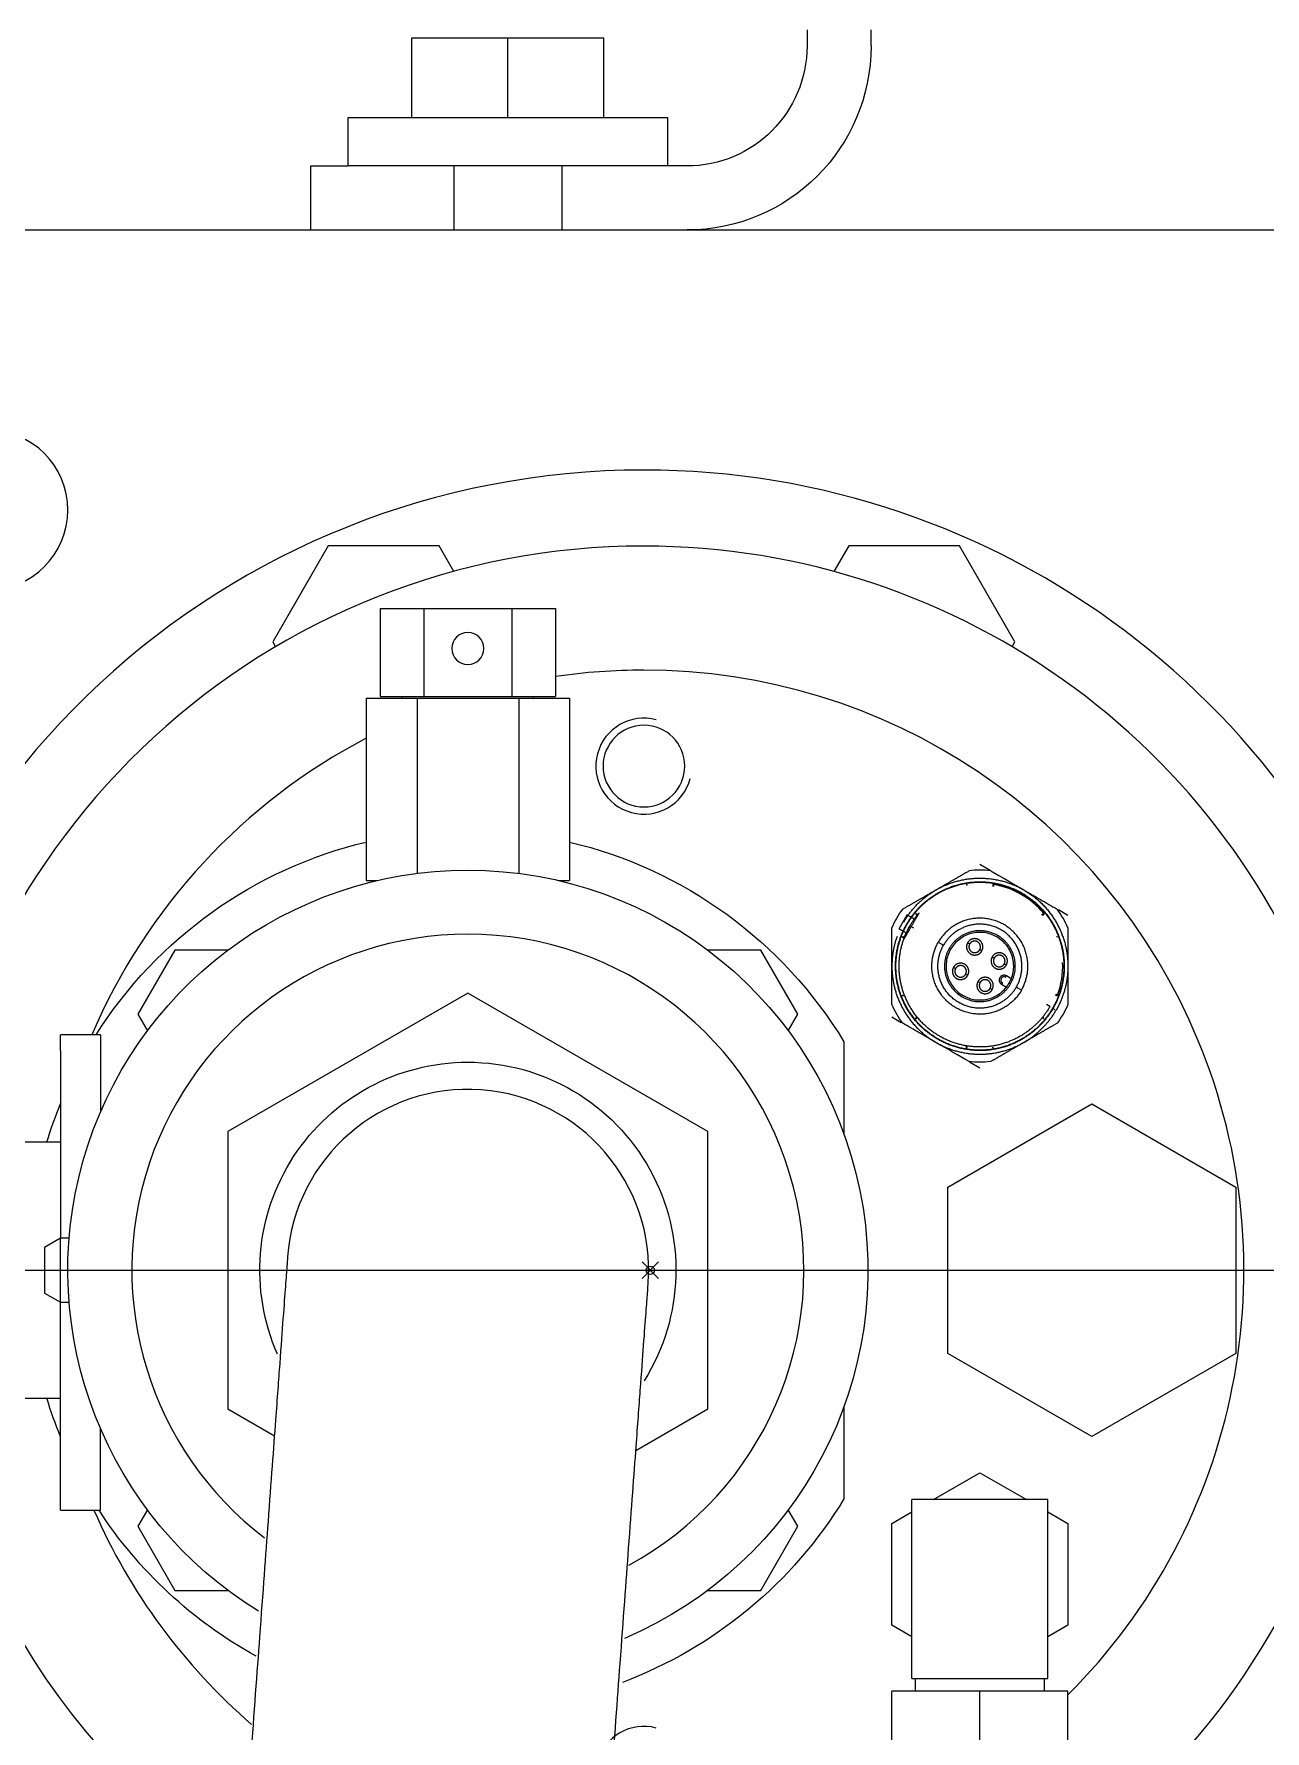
# Model space of a CAD drawing. Header units: millimetres. Extents: x 10462777 to 22643323, y 453826 to 1389191.
# Drawn here: x 11271725 to 11271874, y 584511.2 to 584716.6 of the extents above; entities that cross this region are included whole.
import ezdxf

# ---------------------------------------------------------------- set-up
doc = ezdxf.new("R2010")
doc.units = ezdxf.units.MM
doc.header["$LTSCALE"] = 200
doc.header["$MEASUREMENT"] = 0
doc.header["$PDMODE"] = 35
doc.header["$PDSIZE"] = -5
doc.linetypes.add('CENTER', pattern=[2, 1.25, -0.25, 0.25, -0.25])
doc.linetypes.add('PHANTOM', pattern=[2.5, 1.25, -0.25, 0.25, -0.25, 0.25, -0.25])
doc.layers.add('1', color=1, linetype='CENTER')
doc.layers.add('11', color=6, linetype='PHANTOM')

msp = doc.modelspace()

# ---------------------------------------------------------------- linework, layer by layer
at = {"layer": '1', "color": 60, "linetype": 'Continuous'}
for p, q in [((11271818.58232, 584717.05793), (11271818.58232, 584715.12113)), ((11271826.32952, 584715.12113), (11271826.32952, 584717.05793)), ((11271758.54147, 584692.84791), (11271758.54147, 584700.59512)), ((11271758.54147, 584700.59512), (11271763.00466, 584700.59512)), ((11271804.05631, 584700.59512), (11271801.74074, 584700.59512))]:
    msp.add_line(p, q, dxfattribs=at)
at = {"layer": '1', "color": 252, "linetype": 'Continuous'}
for p, q in [((11271634.20753, 584692.84791), (11271900.51774, 584692.84791)), ((11271763.00483, 584613.18045), (11271763.00483, 584613.14558)), ((11271792.05685, 584613.14559), (11271792.05685, 584613.19693)), ((11271823.04568, 584594.61887), (11271823.04568, 584583.47498)), ((11271823.04568, 584550.43665), (11271823.04568, 584539.29276))]:
    msp.add_line(p, q, dxfattribs=at)
at = {"layer": '1', "color": 152, "linetype": 'Continuous'}
for p in [(11270866.96783, 584566.95582), (11271027.29965, 584566.95582)]:
    msp.add_line(p, (11272280.64689, 584566.95582), dxfattribs=at)
at = {"layer": '1', "color": 60, "linetype": 'Continuous', "extrusion": (0, 0, -1)}
for radius in [22.27322, 14.52601]:
    msp.add_arc((-11271804.05631, 584715.12113), radius, 180, 270, dxfattribs=at)
at = {"layer": '1', "color": 252, "linetype": 'Continuous', "extrusion": (0, 0, -1)}
for radius, start, end in [(53.26204, 32.3303883, 76.6458402), (53.26204, 103.3484966, 148.7095548), (48.42004, 301.5449966, 90), (48.42004, 90, 246.9712532), (53.26204, 16.9110627, 22.2599571), (53.26204, 337.7400426, 343.0889369), (53.26204, 211.2904452, 249.4437361), (53.26204, 298.745608, 326.944653)]:
    msp.add_arc((-11271777.53084, 584566.95582), radius, start, end, dxfattribs=at)
at = {"layer": '1', "color": 252, "linetype": 'Continuous'}
for start, end in [(90, 232.7737432), (298.6031192, 90)]:
    msp.add_arc((11271777.53084, 584566.95582), 40.67283, start, end, dxfattribs=at)
at = {"layer": '1', "color": 27, "linetype": 'Continuous'}
msp.add_arc((11271777.53084, 584566.95582), 21.88586, 355.7981176, 175.7925047, dxfattribs=at)
for points, knots in [([(11271755.70434, 584568.56651), (11271755.71187, 584568.66864), (11271755.70066, 584568.51673), (11271755.63818, 584567.66997), (11271755.46973, 584565.38743), (11271755.18787, 584561.56786), (11271754.79233, 584556.20797), (11271754.22744, 584548.55321), (11271753.45721, 584538.11581), (11271752.4341, 584524.25162), (11271751.35145, 584509.58073), (11271750.27145, 584494.94567), (11271749.24665, 584481.05863), (11271748.27408, 584467.87945), (11271747.27614, 584454.3563), (11271746.13543, 584438.89869), (11271744.78008, 584420.53238), (11271743.22354, 584399.43971), (11271741.55599, 584376.8428), (11271739.97631, 584355.43665), (11271738.61178, 584336.94589), (11271737.44984, 584321.20059), (11271736.46877, 584307.90607), (11271735.53895, 584295.30617), (11271734.59875, 584282.56552), (11271733.59594, 584268.97651), (11271732.60166, 584255.50302), (11271731.65402, 584242.66164), (11271730.79491, 584231.01987), (11271730.05746, 584221.02664), (11271729.59355, 584214.74019), (11271729.30743, 584210.86302), (11271729.13702, 584208.55382), (11271729.02184, 584206.99305), (11271728.95648, 584206.10737), (11271728.93349, 584205.79581), (11271728.92944, 584205.74094), (11271728.93217, 584205.77794)], [0, 0, 0, 0, 0.047572159, 0.092341073, 0.133850925, 0.171845115, 0.206226867, 0.237023186, 0.276769652, 0.309394159, 0.335741168, 0.356718919, 0.373211266, 0.386011976, 0.397673235, 0.410103357, 0.423157007, 0.436788902, 0.451576927, 0.467982736, 0.484111557, 0.499270136, 0.515092343, 0.529890812, 0.548697261, 0.572390686, 0.601837214, 0.635320785, 0.675354218, 0.722603687, 0.777569887, 0.809530702, 0.843661707, 0.879908622, 0.918167537, 0.958275482, 1, 1, 1, 1]), ([(11271772.58518, 584202.55654), (11271772.57977, 584202.48316), (11271772.58782, 584202.5922), (11271772.63301, 584203.2046), (11271772.75715, 584204.88683), (11271772.96876, 584207.75436), (11271773.27138, 584211.85519), (11271773.72162, 584217.95632), (11271774.36338, 584226.65281), (11271775.25518, 584238.73748), (11271776.26109, 584252.36865), (11271777.33759, 584266.95619), (11271778.44388, 584281.94746), (11271779.41276, 584295.07672), (11271780.285, 584306.89651), (11271781.16212, 584318.78225), (11271782.2648, 584333.72467), (11271783.62932, 584352.2152), (11271785.209, 584373.62141), (11271786.87655, 584396.21831), (11271788.4331, 584417.31098), (11271789.78845, 584435.6773), (11271790.92915, 584451.1349), (11271791.9271, 584464.65806), (11271792.89966, 584477.83723), (11271793.92446, 584491.72427), (11271795.00446, 584506.35934), (11271796.08711, 584521.03022), (11271797.11022, 584534.89441), (11271797.88046, 584545.33181), (11271798.44534, 584552.98658), (11271798.84088, 584558.34646), (11271799.12275, 584562.16603), (11271799.29119, 584564.44858), (11271799.35367, 584565.29534), (11271799.36489, 584565.44725), (11271799.35735, 584565.34512)], [0, 0, 0, 0, 0.052834603, 0.102942127, 0.149902911, 0.193464602, 0.233509732, 0.270026728, 0.320467228, 0.362927677, 0.398162989, 0.430508288, 0.455873052, 0.47542495, 0.487311249, 0.500729001, 0.515887607, 0.532016455, 0.548422293, 0.563210343, 0.576842262, 0.589895935, 0.602326078, 0.613987357, 0.62678809, 0.643280465, 0.664258253, 0.690605307, 0.72322987, 0.762976405, 0.793772777, 0.828154588, 0.866148844, 0.907658768, 0.952427759, 1, 1, 1, 1])]:
    msp.add_open_spline(points, degree=3, knots=knots, dxfattribs=at)
at = {"layer": '11', "color": 60, "linetype": 'Continuous'}
for p, q in [((11271770.75204, 584706.40552), (11271770.75204, 584716.08953)), ((11271770.75204, 584716.08953), (11271782.37285, 584716.08953)), ((11271782.37285, 584716.08953), (11271793.99365, 584716.08953)), ((11271782.37285, 584706.40552), (11271782.37285, 584716.08953)), ((11271793.99365, 584706.40552), (11271793.99365, 584716.08953)), ((11271763.00483, 584706.40552), (11271763.00483, 584700.59512)), ((11271771.77962, 584706.40552), (11271763.00483, 584706.40552)), ((11271801.74086, 584706.40552), (11271771.77962, 584706.40552)), ((11271801.74086, 584700.59512), (11271801.74086, 584706.40552)), ((11271771.77962, 584700.59512), (11271763.00483, 584700.59512)), ((11271801.74086, 584700.59512), (11271771.77962, 584700.59512)), ((11271775.81374, 584700.59467), (11271775.81374, 584692.84776)), ((11271788.93195, 584692.84776), (11271788.93195, 584700.59467)), ((11271760.62615, 584654.6249), (11271753.91688, 584643.00409)), ((11271774.04471, 584654.6249), (11271760.62615, 584654.6249)), ((11271775.83504, 584651.52396), (11271774.04471, 584654.6249)), ((11271823.62661, 584654.6249), (11271821.83628, 584651.52396)), ((11271837.04516, 584654.6249), (11271823.62661, 584654.6249)), ((11271843.75444, 584643.00409), (11271837.04516, 584654.6249)), ((11271766.90782, 584647.04256), (11271766.90782, 584636.39015)), ((11271766.90782, 584647.04256), (11271772.21933, 584647.04256)), ((11271772.21933, 584647.04256), (11271772.21933, 584636.39015)), ((11271772.21933, 584647.04256), (11271782.84235, 584647.04256)), ((11271782.84235, 584647.04256), (11271782.84235, 584636.39015)), ((11271782.84235, 584647.04256), (11271788.15386, 584647.04256)), ((11271788.15386, 584647.04256), (11271788.15386, 584636.39015)), ((11271753.91688, 584643.00409), (11271754.25852, 584642.41234)), ((11271843.41279, 584642.41234), (11271843.75444, 584643.00409)), ((11271765.2305, 584636.19647), (11271765.2305, 584614.11693)), ((11271765.2305, 584636.19647), (11271771.38067, 584636.19647)), ((11271766.90782, 584636.39015), (11271772.21933, 584636.39015)), ((11271769.56828, 584636.39016), (11271769.56828, 584636.19647)), ((11271771.38067, 584636.19647), (11271783.68101, 584636.19647)), ((11271771.38067, 584636.19647), (11271771.38067, 584614.9839)), ((11271772.21933, 584636.39015), (11271782.84235, 584636.39015)), ((11271782.84235, 584636.39015), (11271788.15386, 584636.39015)), ((11271783.68101, 584636.19647), (11271789.83118, 584636.19647)), ((11271783.68101, 584636.19647), (11271783.68101, 584614.9839)), ((11271785.4934, 584636.19647), (11271785.4934, 584636.39016)), ((11271789.83118, 584636.19647), (11271789.83118, 584614.11693)), ((11271840.7475, 584615.34004), (11271839.50849, 584616.05539)), ((11271765.2305, 584614.11693), (11271766.56139, 584614.11693)), ((11271788.5003, 584614.11693), (11271789.83118, 584614.11693)), ((11271850.1609, 584609.90522), (11271849.02359, 584610.56184)), ((11271831.03803, 584608.64547), (11271831.45736, 584608.40337)), ((11271834.47653, 584606.66025), (11271835.10553, 584606.2971)), ((11271838.02226, 584606.58986), (11271838.27386, 584606.4446)), ((11271742.06917, 584605.69185), (11271737.59632, 584597.94464)), ((11271748.47876, 584605.69185), (11271742.06917, 584605.69185)), ((11271812.99252, 584605.69185), (11271806.58292, 584605.69185)), ((11271817.46537, 584597.94464), (11271812.99252, 584605.69185)), ((11271835.96515, 584605.80079), (11271835.79742, 584605.89763)), ((11271839.74151, 584605.59725), (11271839.48992, 584605.74251)), ((11271840.98737, 584604.87795), (11271841.23897, 584604.73269)), ((11271836.31036, 584603.62475), (11271836.56195, 584603.47949)), ((11271838.02961, 584602.63214), (11271837.77801, 584602.7774)), ((11271842.70662, 584603.88534), (11271842.45503, 584604.0306)), ((11271843.30644, 584602.23323), (11271842.71335, 584602.57564)), ((11271777.53084, 584600.5022), (11271748.47882, 584583.72901)), ((11271806.58286, 584583.72901), (11271777.53084, 584600.5022)), ((11271839.27546, 584601.91284), (11271839.52706, 584601.76758)), ((11271840.99472, 584600.92023), (11271840.74312, 584601.06549)), ((11271842.13231, 584601.56925), (11271842.7254, 584601.22683)), ((11271843.05183, 584601.7093), (11271843.21956, 584601.61246)), ((11271844.54045, 584600.84984), (11271843.91145, 584601.21299)), ((11271847.97895, 584598.86462), (11271847.55962, 584599.10672)), ((11271848.35366, 584598.64828), (11271848.58563, 584598.51435)), ((11271737.59632, 584597.94464), (11271738.74954, 584595.94719)), ((11271816.31214, 584595.94719), (11271817.46537, 584597.94464)), ((11271828.85608, 584597.60487), (11271829.99339, 584596.94825)), ((11271838.26948, 584592.17005), (11271839.50849, 584591.4547)), ((11271835.63489, 584577.01973), (11271853.0661, 584587.08365)), ((11271853.0661, 584587.08365), (11271870.49731, 584577.01973)), ((11271728.23924, 584582.45023), (11271716.61844, 584582.45023)), ((11271748.47882, 584583.72901), (11271748.47882, 584550.18262)), ((11271806.58286, 584550.18262), (11271806.58286, 584583.72901)), ((11271835.63489, 584556.8919), (11271835.63489, 584577.01973)), ((11271870.49731, 584577.01973), (11271870.49731, 584556.8919)), ((11271728.23924, 584570.82942), (11271726.30244, 584569.71121)), ((11271726.30244, 584569.71121), (11271726.30244, 584566.95582)), ((11271729.26604, 584570.82942), (11271728.23924, 584570.82942)), ((11271728.23924, 584566.95582), (11271728.23924, 584570.82942)), ((11271726.30244, 584566.95582), (11271726.30244, 584564.20043)), ((11271728.23924, 584563.08221), (11271728.23924, 584566.95582)), ((11271726.30244, 584564.20043), (11271728.23924, 584563.08221)), ((11271853.0661, 584546.82799), (11271835.63489, 584556.8919)), ((11271870.49731, 584556.8919), (11271853.0661, 584546.82799)), ((11271716.61844, 584551.4614), (11271728.23924, 584551.4614)), ((11271748.47882, 584550.18262), (11271754.1081, 584546.93256)), ((11271797.8668, 584545.1504), (11271806.58286, 584550.18262)), ((11271833.88668, 584539.21118), (11271839.50849, 584542.45693)), ((11271839.50849, 584542.45693), (11271845.1303, 584539.21118)), ((11271847.7399, 584539.21114), (11271831.27708, 584539.21114)), ((11271831.27708, 584530.15659), (11271831.27708, 584539.21114)), ((11271847.7399, 584530.15659), (11271847.7399, 584539.21114)), ((11271738.74954, 584537.96444), (11271737.59632, 584535.96699)), ((11271817.46537, 584535.96699), (11271816.31214, 584537.96444)), ((11271828.85608, 584536.30676), (11271831.27717, 584537.70458)), ((11271847.73981, 584537.70458), (11271850.1609, 584536.30676)), ((11271737.59632, 584535.96699), (11271742.06917, 584528.21979)), ((11271812.99252, 584528.21979), (11271817.46537, 584535.96699)), ((11271828.85608, 584524.00642), (11271828.85608, 584536.30676)), ((11271850.1609, 584536.30676), (11271850.1609, 584524.00642)), ((11271831.27708, 584517.56738), (11271831.27708, 584530.15659)), ((11271847.7399, 584517.56738), (11271847.7399, 584530.15659)), ((11271742.06917, 584528.21979), (11271748.47876, 584528.21979)), ((11271806.58292, 584528.21979), (11271812.99252, 584528.21979)), ((11271831.27717, 584522.6086), (11271828.85608, 584524.00642)), ((11271850.1609, 584524.00642), (11271847.73981, 584522.6086)), ((11271831.27708, 584517.56738), (11271847.7399, 584517.56738)), ((11271831.68396, 584517.56738), (11271831.68396, 584516.01782)), ((11271847.33302, 584516.01782), (11271847.33302, 584517.56738)), ((11271828.85608, 584498.58672), (11271828.85608, 584516.01794)), ((11271839.50849, 584516.01794), (11271828.85608, 584516.01794)), ((11271850.1609, 584516.01794), (11271839.50849, 584516.01794)), ((11271839.50849, 584498.58672), (11271839.50849, 584516.01794)), ((11271850.1609, 584498.58672), (11271850.1609, 584516.01794))]:
    msp.add_line(p, q, dxfattribs=at)
at = {"layer": '11', "color": 40, "linetype": 'Continuous'}
for p, q in [((11271733.08125, 584595.44197), (11271728.23924, 584595.44197)), ((11271728.23924, 584593.50517), (11271728.23924, 584595.44197)), ((11271733.08125, 584595.44197), (11271733.08125, 584593.50517)), ((11271728.23924, 584593.50517), (11271728.23924, 584587.96088)), ((11271733.08125, 584593.50517), (11271733.08125, 584587.96088)), ((11271728.23924, 584587.96088), (11271728.23924, 584584.13339)), ((11271733.08125, 584587.96088), (11271733.08125, 584586.15821)), ((11271728.23924, 584584.13339), (11271728.23924, 584570.8295)), ((11271728.23924, 584563.08221), (11271729.26605, 584563.08221)), ((11271728.23924, 584560.73038), (11271728.23924, 584563.08221)), ((11271728.23924, 584537.90379), (11271728.23924, 584560.73038)), ((11271733.08125, 584537.90379), (11271733.08125, 584547.75307)), ((11271728.23924, 584537.90379), (11271733.08125, 584537.90379))]:
    msp.add_line(p, q, dxfattribs=at)
at = {"layer": '11', "color": 60, "linetype": 'Continuous', "extrusion": (0, 0, -1)}
for centre, radius in [((-11271777.53084, 584642.20055), 1.9368), ((-11271798.83566, 584627.96506), 4.93884)]:
    msp.add_circle(centre, radius, dxfattribs=at)
at = {"layer": '11', "color": 60, "linetype": 'Continuous'}
for centre, radius, start, end in [((11271719.4268, 584658.95389), 9.68401, 270, 90), ((11271798.83566, 584566.95582), 96.84007, 90, 175.7024999), ((11271798.83566, 584566.95582), 96.84007, 302.3437513, 90), ((11271798.83566, 584566.95582), 87.64027, 90, 175.2468766), ((11271798.83566, 584566.95582), 87.64027, 304.1999997, 90), ((11271798.83566, 584566.95582), 72.63006, 90, 98.4599968), ((11271798.83566, 584566.95582), 72.63006, 314.9606238, 90), ((11271798.83566, 584627.96506), 5.8104, 75, 345), ((11271798.83566, 584566.95582), 72.63006, 117.5625, 156.9093757), ((11271839.50849, 584603.75504), 10.02295, 39.5468288, 80.4531709), ((11271842.42283, 584602.07245), 0.38736, 60, 240), ((11271839.50849, 584603.75504), 10.02295, 339.5468288, 2.6429513), ((11271798.83566, 584566.95582), 96.84007, 184.2974975, 239.5518742), ((11271798.83566, 584566.95582), 87.64027, 184.7531266, 240.4631236), ((11271798.83566, 584566.95582), 72.63006, 203.5743741, 229.1793766), ((11271798.83566, 584505.94657), 5.8104, 75, 345)]:
    msp.add_arc(centre, radius, start, end, dxfattribs=at)
at = {"layer": '11', "color": 60, "linetype": 'Continuous', "extrusion": (0, 0, -1)}
for start, end in [(336.2062406, 90), (90, 212.0737488)]:
    msp.add_arc((-11271777.53084, 584566.95582), 25.17842, start, end, dxfattribs=at)
at = {"layer": '11', "color": 60, "linetype": 'Continuous'}
for points, degree, knots in [([(11271834.18229, 584612.9803), (11271835.17859, 584613.55552), (11271836.19791, 584614.14402), (11271837.1685, 584614.70439), (11271838.20435, 584615.30244)], 2, [0, 0, 0, 0.5, 0.5, 1, 1, 1]), ([(11271830.16023, 584610.65817), (11271831.19889, 584611.25784), (11271832.17294, 584611.82021), (11271833.18859, 584612.40659), (11271834.18229, 584612.9803)], 2, [0, 0, 0, 0.5, 0.5, 1, 1, 1]), ([(11271841.17083, 584613.63918), (11271841.16212, 584613.63994), (11271841.14427, 584613.64151), (11271841.11676, 584613.63415), (11271841.08795, 584613.61689), (11271841.06856, 584613.59131), (11271841.05927, 584613.56471), (11271841.05838, 584613.55069), (11271841.05793, 584613.54368)], 3, [0, 0, 0, 0, 0.155663508, 0.318944747, 0.500308069, 0.74936307, 0.87472584, 1, 1, 1, 1]), ([(11271844.83469, 584612.9803), (11271845.50815, 584612.59148), (11271846.18006, 584612.20355), (11271847.52107, 584611.42932), (11271848.19045, 584611.04286), (11271848.85677, 584610.65816)], 3, [0, 0, 0, 0, 0.5, 0.5, 1, 1, 1, 1]), ([(11271831.038, 584608.64548), (11271830.90975, 584608.42336), (11271830.7916, 584608.19758), (11271830.63999, 584607.88171), (11271830.59287, 584607.77859), (11271830.50775, 584607.58442), (11271830.47, 584607.49402), (11271830.40269, 584607.32699), (11271830.37302, 584607.24999), (11271830.32326, 584607.11704), (11271830.30279, 584607.0602), (11271830.28569, 584607.01179), (11271830.28508, 584607.01008), (11271830.28448, 584607.00838)], 3, [0, 0, 0, 0, 0.331289314, 0.331289314, 0.496933971, 0.496933971, 0.662578627, 0.662578627, 0.828223284, 0.828223284, 0.993867941, 0.993867941, 1, 1, 1, 1]), ([(11271832.07862, 584610.11608), (11271832.07739, 584610.11464), (11271832.07614, 584610.11318), (11271832.04286, 584610.07426), (11271832.00321, 584610.02733), (11271831.91217, 584609.91675), (11271831.8613, 584609.85374), (11271831.75019, 584609.71175), (11271831.68941, 584609.63199), (11271831.56441, 584609.46187), (11271831.49971, 584609.37096), (11271831.36681, 584609.17648), (11271831.29928, 584609.07382), (11271831.16729, 584608.86433), (11271831.10215, 584608.75654), (11271831.03803, 584608.64547)], 3, [0, 0, 0, 0, 0.006501275, 0.006501275, 0.172084396, 0.172084396, 0.337667516, 0.337667516, 0.503250637, 0.503250637, 0.668833758, 0.668833758, 0.834416879, 0.834416879, 1, 1, 1, 1]), ([(11271831.77975, 584610.13674), (11271831.77473, 584610.12958), (11271831.76445, 584610.11491), (11271831.75707, 584610.0874), (11271831.75761, 584610.05382), (11271831.77007, 584610.02424), (11271831.78846, 584610.00289), (11271831.80016, 584609.99511), (11271831.806, 584609.99122)], 3, [0, 0, 0, 0, 0.155663508, 0.318944747, 0.500308069, 0.74936307, 0.87472584, 1, 1, 1, 1]), ([(11271828.85608, 584603.75504), (11271828.85608, 584604.90595), (11271828.85608, 584606.08343), (11271828.85608, 584607.20358), (11271828.85608, 584608.39931)], 2, [0, 0, 0, 0.5, 0.5, 1, 1, 1]), ([(11271843.05183, 584601.7093), (11271843.18692, 584601.94328), (11271843.29856, 584602.19047), (11271843.4706, 584602.69945), (11271843.53081, 584602.95943), (11271843.60019, 584603.49025), (11271843.60868, 584603.76218), (11271843.57306, 584604.29436), (11271843.52957, 584604.55743), (11271843.38977, 584605.07735), (11271843.29445, 584605.32914), (11271843.05842, 584605.80669), (11271842.91586, 584606.03593), (11271842.58811, 584606.46217), (11271842.40562, 584606.65644), (11271842.00427, 584607.00813), (11271841.78285, 584607.16664), (11271841.31978, 584607.43349), (11271841.07712, 584607.54339), (11271840.56936, 584607.7157), (11271840.3051, 584607.77708), (11271839.77675, 584607.84643), (11271839.50979, 584607.85547), (11271838.97069, 584607.82006), (11271838.70735, 584607.77622), (11271838.19258, 584607.63836), (11271837.93852, 584607.5429), (11271837.45778, 584607.30571), (11271837.23159, 584607.16502), (11271836.80734, 584606.83982), (11271836.60861, 584606.65378), (11271836.25622, 584606.25195), (11271836.10024, 584606.03478), (11271835.96515, 584605.80079)], 3, [0, 0, 0, 0, 0.0625, 0.0625, 0.125, 0.125, 0.1875, 0.1875, 0.25, 0.25, 0.3125, 0.3125, 0.375, 0.375, 0.4375, 0.4375, 0.5, 0.5, 0.5625, 0.5625, 0.625, 0.625, 0.6875, 0.6875, 0.75, 0.75, 0.8125, 0.8125, 0.875, 0.875, 0.9375, 0.9375, 1, 1, 1, 1]), ([(11271848.89957, 584607.25748), (11271848.89588, 584607.26541), (11271848.88831, 584607.28165), (11271848.86818, 584607.30179), (11271848.83883, 584607.31811), (11271848.80698, 584607.32211), (11271848.7793, 584607.31687), (11271848.76671, 584607.31063), (11271848.76042, 584607.30751)], 3, [0, 0, 0, 0, 0.155663508, 0.318944747, 0.500308069, 0.74936307, 0.87472584, 1, 1, 1, 1]), ([(11271850.1609, 584608.39934), (11271850.1609, 584607.20407), (11271850.1609, 584606.08294), (11271850.1609, 584604.90621), (11271850.1609, 584603.75504)], 2, [0, 0, 0, 0.5, 0.5, 1, 1, 1]), ([(11271835.96515, 584605.80079), (11271835.83006, 584605.56681), (11271835.71842, 584605.31962), (11271835.54638, 584604.81064), (11271835.48617, 584604.55066), (11271835.41679, 584604.01984), (11271835.4083, 584603.74791), (11271835.44392, 584603.21573), (11271835.48741, 584602.95266), (11271835.62721, 584602.43274), (11271835.72253, 584602.18095), (11271835.95856, 584601.7034), (11271836.10112, 584601.47416), (11271836.42887, 584601.04792), (11271836.61136, 584600.85364), (11271837.01271, 584600.50196), (11271837.23413, 584600.34344), (11271837.6972, 584600.0766), (11271837.93986, 584599.9667), (11271838.44762, 584599.79439), (11271838.71188, 584599.73301), (11271839.24023, 584599.66366), (11271839.50719, 584599.65462), (11271840.04629, 584599.69003), (11271840.30963, 584599.73387), (11271840.8244, 584599.87173), (11271841.07846, 584599.96719), (11271841.5592, 584600.20438), (11271841.78539, 584600.34507), (11271842.20964, 584600.67027), (11271842.40837, 584600.85631), (11271842.76076, 584601.25814), (11271842.91674, 584601.47531), (11271843.05183, 584601.7093)], 3, [0, 0, 0, 0, 0.0625, 0.0625, 0.125, 0.125, 0.1875, 0.1875, 0.25, 0.25, 0.3125, 0.3125, 0.375, 0.375, 0.4375, 0.4375, 0.5, 0.5, 0.5625, 0.5625, 0.625, 0.625, 0.6875, 0.6875, 0.75, 0.75, 0.8125, 0.8125, 0.875, 0.875, 0.9375, 0.9375, 1, 1, 1, 1]), ([(11271828.85608, 584599.11076), (11271828.85608, 584600.30637), (11271828.85608, 584601.42775), (11271828.85608, 584602.60419), (11271828.85608, 584603.75504)], 2, [0, 0, 0, 0.5, 0.5, 1, 1, 1]), ([(11271850.1609, 584603.75504), (11271850.1609, 584602.60466), (11271850.1609, 584601.42769), (11271850.1609, 584600.30687), (11271850.1609, 584599.11076)], 2, [0, 0, 0, 0.5, 0.5, 1, 1, 1]), ([(11271830.11741, 584600.25261), (11271830.1211, 584600.24468), (11271830.12867, 584600.22844), (11271830.1488, 584600.2083), (11271830.17815, 584600.19198), (11271830.21, 584600.18798), (11271830.23768, 584600.19322), (11271830.25027, 584600.19946), (11271830.25656, 584600.20258)], 3, [0, 0, 0, 0, 0.155663508, 0.318944747, 0.500308069, 0.74936307, 0.87472584, 1, 1, 1, 1]), ([(11271834.18229, 584594.52979), (11271833.50883, 584594.91861), (11271832.83692, 584595.30654), (11271831.49591, 584596.08077), (11271830.82654, 584596.46723), (11271830.16022, 584596.85193)], 3, [0, 0, 0, 0, 0.5, 0.5, 1, 1, 1, 1]), ([(11271848.85676, 584596.85193), (11271847.82162, 584596.25429), (11271846.85071, 584595.69374), (11271845.83163, 584595.10537), (11271844.83469, 584594.52979)], 2, [0, 0, 0, 0.5, 0.5, 1, 1, 1]), ([(11271847.23723, 584597.37335), (11271847.24225, 584597.38051), (11271847.25253, 584597.39518), (11271847.25991, 584597.42269), (11271847.25937, 584597.45627), (11271847.24691, 584597.48585), (11271847.22852, 584597.5072), (11271847.21682, 584597.51498), (11271847.21098, 584597.51887)], 3, [0, 0, 0, 0, 0.155663508, 0.318944747, 0.500308069, 0.74936307, 0.87472584, 1, 1, 1, 1]), ([(11271844.83469, 584594.52979), (11271843.83843, 584593.9546), (11271842.81914, 584593.36611), (11271841.84849, 584592.8057), (11271840.81262, 584592.20765)], 2, [0, 0, 0, 0.5, 0.5, 1, 1, 1]), ([(11271837.84615, 584593.87091), (11271837.85486, 584593.87015), (11271837.87271, 584593.86858), (11271837.90022, 584593.87594), (11271837.92903, 584593.8932), (11271837.94842, 584593.91878), (11271837.95771, 584593.94538), (11271837.9586, 584593.9594), (11271837.95905, 584593.96641)], 3, [0, 0, 0, 0, 0.155663508, 0.318944747, 0.500308069, 0.74936307, 0.87472584, 1, 1, 1, 1])]:
    msp.add_open_spline(points, degree=degree, knots=knots, dxfattribs=at)
for points, degree in [([(11271840.81263, 584615.30249), (11271839.9432, 584615.40069), (11271839.07378, 584615.4007), (11271838.20435, 584615.30251)], 3), ([(11271840.81264, 584615.30244), (11271842.14468, 584614.53338), (11271843.48855, 584613.7575), (11271844.83469, 584612.9803)], 3), ([(11271830.28323, 584609.08125), (11271832.37481, 584612.70401), (11271836.09204, 584615.38817), (11271840.94219, 584616.28301), (11271845.91038, 584614.8413), (11271849.64009, 584611.26127), (11271851.29116, 584606.61295), (11271850.82535, 584602.05158), (11271848.73375, 584598.42884)], 8), ([(11271830.66332, 584608.86181), (11271832.66872, 584612.3353), (11271836.2328, 584614.90887), (11271840.88312, 584615.76684), (11271845.64662, 584614.38454), (11271849.22266, 584610.95201), (11271850.8057, 584606.4952), (11271850.35908, 584602.12177), (11271848.35366, 584598.64828)], 8), ([(11271830.70259, 584608.83913), (11271832.69954, 584612.29719), (11271836.25024, 584614.85814), (11271840.87343, 584615.71418), (11271845.61934, 584614.33934), (11271849.18294, 584610.91668), (11271850.75318, 584606.48486), (11271850.31067, 584602.12939), (11271848.31439, 584598.67096)], 8), ([(11271837.84615, 584613.63918), (11271837.87933, 584613.64476), (11271837.91492, 584613.6359), (11271837.94441, 584613.61096), (11271837.95905, 584613.57733), (11271837.95905, 584613.54368)], 5), ([(11271841.05793, 584613.54368), (11271841.05793, 584613.53425), (11271841.05793, 584613.51558), (11271841.05793, 584613.48797), (11271841.05793, 584613.46131), (11271841.05793, 584613.43588), (11271841.05793, 584613.42005), (11271841.05793, 584613.41238)], 3), ([(11271841.15745, 584613.5596), (11271841.15798, 584613.55306), (11271841.15903, 584613.54007), (11271841.1606, 584613.52094), (11271841.16211, 584613.50247), (11271841.16356, 584613.48493), (11271841.16492, 584613.46854), (11271841.16618, 584613.45348), (11271841.16732, 584613.43986), (11271841.16833, 584613.42781), (11271841.16921, 584613.41742), (11271841.16994, 584613.40876), (11271841.17052, 584613.40195), (11271841.17093, 584613.39707), (11271841.17118, 584613.39416), (11271841.17116, 584613.39347), (11271841.17129, 584613.39353)], 3), ([(11271828.85609, 584608.39933), (11271829.20536, 584609.20043), (11271829.64109, 584609.95512), (11271830.16023, 584610.65815)], 3), ([(11271850.1609, 584608.39933), (11271849.81122, 584609.20137), (11271849.3765, 584609.9543), (11271848.85674, 584610.65814)], 3), ([(11271848.35366, 584598.64828), (11271846.34826, 584595.17479), (11271842.78418, 584592.60122), (11271838.13386, 584591.74325), (11271833.37036, 584593.12555), (11271829.79432, 584596.55808), (11271828.21128, 584601.01489), (11271828.65789, 584605.38832), (11271830.66332, 584608.8618)], 8), ([(11271848.31439, 584598.67096), (11271846.31744, 584595.2129), (11271842.76674, 584592.65195), (11271838.14355, 584591.79591), (11271833.39764, 584593.17075), (11271829.83404, 584596.59341), (11271828.2638, 584601.02523), (11271828.7063, 584605.3807), (11271830.70259, 584608.83913)], 8), ([(11271830.19937, 584609.12967), (11271830.1043, 584608.965), (11271830.00922, 584608.80033), (11271829.91974, 584608.64533), (11271829.84142, 584608.50968), (11271829.77917, 584608.40187), (11271829.7365, 584608.32796), (11271829.71517, 584608.29101), (11271829.71516, 584608.29101)], 8), ([(11271847.979, 584598.86459), (11271846.05876, 584595.53815), (11271842.64615, 584593.07336), (11271838.19147, 584592.25224), (11271833.63027, 584593.57621), (11271830.20634, 584596.86246), (11271828.68964, 584601.13115), (11271829.11747, 584605.31921), (11271831.038, 584608.64548)], 8), ([(11271830.68357, 584609.96833), (11271830.68357, 584609.96832), (11271830.66223, 584609.93138), (11271830.61956, 584609.85747), (11271830.55732, 584609.74966), (11271830.479, 584609.614), (11271830.38951, 584609.45901), (11271830.29444, 584609.29434), (11271830.19937, 584609.12967)], 8), ([(11271830.23738, 584606.87135), (11271830.2373, 584606.87122), (11271830.40802, 584607.1669), (11271830.7493, 584607.75801), (11271831.20566, 584608.54846), (11271831.66234, 584609.33945), (11271832.00351, 584609.93038), (11271832.17422, 584610.22604), (11271832.17414, 584610.22591)], 8), ([(11271831.56963, 584609.45676), (11271830.68357, 584609.96833)], 1), ([(11271831.77975, 584610.13675), (11271831.77959, 584610.13681), (11271831.78693, 584610.13058), (11271831.80173, 584610.11841), (11271831.82126, 584610.10244), (11271831.84198, 584610.08536)], 5), ([(11271831.806, 584609.99122), (11271831.81417, 584609.9865), (11271831.83034, 584609.97717), (11271831.85425, 584609.96336), (11271831.87734, 584609.95003), (11271831.89936, 584609.93732), (11271831.91307, 584609.9294), (11271831.91971, 584609.92557)], 3), ([(11271831.84198, 584610.08536), (11271831.8479, 584610.08255), (11271831.85968, 584610.07697), (11271831.87703, 584610.06876), (11271831.89378, 584610.06084), (11271831.9097, 584610.05332), (11271831.92458, 584610.04631), (11271831.93825, 584610.03986), (11271831.9506, 584610.03404), (11271831.96155, 584610.0289), (11271831.97099, 584610.02446), (11271831.97885, 584610.02076), (11271831.98504, 584610.01786), (11271831.98947, 584610.01577), (11271831.99213, 584610.01455), (11271831.99276, 584610.01418), (11271831.99262, 584610.01424)], 3), ([(11271844.54045, 584600.84984), (11271845.68132, 584602.82588), (11271845.9354, 584605.3139), (11271845.03482, 584607.84935), (11271843.00043, 584609.8021), (11271840.29051, 584610.58848), (11271837.64497, 584610.10038), (11271835.61739, 584608.6363), (11271834.47653, 584606.66025)], 8), ([(11271843.91145, 584601.21299), (11271844.90972, 584602.94203), (11271845.13203, 584605.11905), (11271844.34402, 584607.33756), (11271842.56394, 584609.04621), (11271840.19276, 584609.7343), (11271837.87791, 584609.30722), (11271836.10378, 584608.02614), (11271835.10553, 584606.2971)], 8), ([(11271847.02426, 584610.01431), (11271847.02428, 584610.01417), (11271847.02486, 584610.01453), (11271847.0275, 584610.01577), (11271847.03194, 584610.01785), (11271847.03812, 584610.02076), (11271847.04599, 584610.02446), (11271847.05543, 584610.0289), (11271847.06637, 584610.03404), (11271847.07873, 584610.03986), (11271847.0924, 584610.04631), (11271847.10728, 584610.05332), (11271847.1232, 584610.06084), (11271847.13995, 584610.06876), (11271847.1573, 584610.07697), (11271847.16908, 584610.08255), (11271847.175, 584610.08536)], 3), ([(11271847.09724, 584609.92561), (11271847.09734, 584609.92549), (11271847.09684, 584609.92609), (11271847.09468, 584609.92875), (11271847.09076, 584609.93357), (11271847.0849, 584609.94076), (11271847.07684, 584609.95062), (11271847.06644, 584609.9633), (11271847.05408, 584609.97832), (11271847.03996, 584609.9954), (11271847.02958, 584610.00791), (11271847.02428, 584610.01426)], 3), ([(11271847.09727, 584609.92557), (11271847.10391, 584609.9294), (11271847.11762, 584609.93732), (11271847.13964, 584609.95003), (11271847.16273, 584609.96336), (11271847.18664, 584609.97717), (11271847.20281, 584609.9865), (11271847.21098, 584609.99122)], 3), ([(11271847.23723, 584610.13674), (11271847.25865, 584610.11079), (11271847.26877, 584610.07554), (11271847.26192, 584610.03754), (11271847.24012, 584610.00804), (11271847.21098, 584609.99122)], 5), ([(11271829.47544, 584607.33519), (11271828.15011, 584603.62297), (11271828.39503, 584599.34904), (11271830.49164, 584595.28534), (11271834.24964, 584592.38694), (11271838.89483, 584591.39843), (11271843.35137, 584592.43351), (11271846.7634, 584595.01528), (11271848.7337, 584598.42886)], 8), ([(11271829.71517, 584608.29101), (11271830.6012, 584607.77946)], 1), ([(11271830.19302, 584607.22928), (11271830.16787, 584607.23868), (11271830.14428, 584607.24761), (11271830.12633, 584607.25434), (11271830.11727, 584607.25759), (11271830.1174, 584607.25748)], 5), ([(11271830.11741, 584607.25748), (11271830.12917, 584607.28901), (11271830.15464, 584607.3154), (11271830.19098, 584607.32846), (11271830.22742, 584607.32433), (11271830.25656, 584607.30751)], 5), ([(11271830.32992, 584607.13426), (11271830.33003, 584607.13434), (11271830.32943, 584607.13467), (11271830.32703, 584607.13634), (11271830.32301, 584607.13914), (11271830.3174, 584607.14304), (11271830.31027, 584607.14801), (11271830.30171, 584607.15396), (11271830.29177, 584607.16087), (11271830.28056, 584607.16866), (11271830.26814, 584607.17728), (11271830.25463, 584607.18665), (11271830.24016, 584607.19668), (11271830.22492, 584607.20722), (11271830.20914, 584607.21814), (11271830.19841, 584607.22556), (11271830.19302, 584607.22928)], 3), ([(11271830.37027, 584607.24186), (11271830.36363, 584607.24569), (11271830.34992, 584607.25361), (11271830.3279, 584607.26632), (11271830.30481, 584607.27965), (11271830.2809, 584607.29346), (11271830.26473, 584607.30279), (11271830.25656, 584607.30751)], 3), ([(11271844.54045, 584600.84984), (11271843.39959, 584598.87379), (11271841.37201, 584597.40971), (11271838.72647, 584596.92161), (11271836.01655, 584597.70799), (11271833.98216, 584599.66074), (11271833.08158, 584602.19619), (11271833.33566, 584604.68421), (11271834.47653, 584606.66025)], 8), ([(11271843.21956, 584601.61246), (11271844.06096, 584603.06979), (11271844.24839, 584604.90467), (11271843.58459, 584606.77434), (11271842.08305, 584608.21517), (11271840.08566, 584608.79445), (11271838.1342, 584608.4347), (11271836.63881, 584607.35497), (11271835.79742, 584605.89763)], 8), ([(11271838.02226, 584606.58986), (11271837.82736, 584606.25229), (11271837.78395, 584605.82726), (11271837.93771, 584605.39417), (11271838.28552, 584605.06042), (11271838.74819, 584604.92623), (11271839.20023, 584605.00957), (11271839.54662, 584605.25967), (11271839.74151, 584605.59725)], 8), ([(11271839.74151, 584605.59725), (11271839.93641, 584605.93482), (11271839.97983, 584606.35985), (11271839.82607, 584606.79294), (11271839.47826, 584607.12669), (11271839.01558, 584607.26087), (11271838.56355, 584607.17754), (11271838.21716, 584606.92743), (11271838.02226, 584606.58986)], 8), ([(11271838.27386, 584606.4446), (11271838.136, 584606.20583), (11271838.10529, 584605.9052), (11271838.21405, 584605.59887), (11271838.46007, 584605.3628), (11271838.78732, 584605.26789), (11271839.10705, 584605.32683), (11271839.35206, 584605.50374), (11271839.48992, 584605.74251)], 8), ([(11271839.48992, 584605.74251), (11271839.62777, 584605.98128), (11271839.65848, 584606.28191), (11271839.54972, 584606.58824), (11271839.30371, 584606.82431), (11271838.97645, 584606.91922), (11271838.65672, 584606.86028), (11271838.41171, 584606.68337), (11271838.27386, 584606.4446)], 8), ([(11271843.91145, 584601.21299), (11271842.9132, 584599.48395), (11271841.13907, 584598.20287), (11271838.82422, 584597.77579), (11271836.45304, 584598.46388), (11271834.67295, 584600.17253), (11271833.88494, 584602.39104), (11271834.10726, 584604.56806), (11271835.10553, 584606.2971)], 8), ([(11271835.79742, 584605.89763), (11271834.95602, 584604.4403), (11271834.76859, 584602.60542), (11271835.43239, 584600.73575), (11271836.93393, 584599.29491), (11271838.93131, 584598.71564), (11271840.88278, 584599.07539), (11271842.37817, 584600.15512), (11271843.21956, 584601.61246)], 8), ([(11271840.98737, 584604.87795), (11271840.79247, 584604.54038), (11271840.74905, 584604.11535), (11271840.90282, 584603.68226), (11271841.25063, 584603.34851), (11271841.7133, 584603.21433), (11271842.16534, 584603.29766), (11271842.51173, 584603.54777), (11271842.70662, 584603.88534)], 8), ([(11271842.70662, 584603.88534), (11271842.90152, 584604.22291), (11271842.94494, 584604.64794), (11271842.79118, 584605.08103), (11271842.44337, 584605.41478), (11271841.98069, 584605.54897), (11271841.52866, 584605.46563), (11271841.18227, 584605.21553), (11271840.98737, 584604.87795)], 8), ([(11271841.23897, 584604.73269), (11271841.10111, 584604.49392), (11271841.0704, 584604.19329), (11271841.17916, 584603.88696), (11271841.42518, 584603.65089), (11271841.75243, 584603.55598), (11271842.07216, 584603.61492), (11271842.31717, 584603.79183), (11271842.45503, 584604.0306)], 8), ([(11271842.45503, 584604.0306), (11271842.59288, 584604.26937), (11271842.62359, 584604.57), (11271842.51483, 584604.87633), (11271842.26882, 584605.1124), (11271841.94156, 584605.20731), (11271841.62183, 584605.14837), (11271841.37682, 584604.97146), (11271841.23897, 584604.73269)], 8), ([(11271836.31036, 584603.62475), (11271836.11545, 584603.28718), (11271836.07204, 584602.86215), (11271836.2258, 584602.42906), (11271836.57361, 584602.09531), (11271837.03629, 584601.96112), (11271837.48832, 584602.04446), (11271837.83471, 584602.29456), (11271838.02961, 584602.63214)], 8), ([(11271838.02961, 584602.63214), (11271838.22451, 584602.96971), (11271838.26792, 584603.39474), (11271838.11416, 584603.82783), (11271837.76635, 584604.16158), (11271837.30368, 584604.29576), (11271836.85164, 584604.21243), (11271836.50525, 584603.96232), (11271836.31036, 584603.62475)], 8), ([(11271836.56195, 584603.47949), (11271836.4241, 584603.24072), (11271836.39339, 584602.94009), (11271836.50215, 584602.63376), (11271836.74816, 584602.39769), (11271837.07542, 584602.30278), (11271837.39515, 584602.36172), (11271837.64016, 584602.53863), (11271837.77801, 584602.7774)], 8), ([(11271837.77801, 584602.7774), (11271837.91587, 584603.01617), (11271837.94658, 584603.3168), (11271837.83782, 584603.62313), (11271837.5918, 584603.8592), (11271837.26455, 584603.95411), (11271836.94482, 584603.89517), (11271836.69981, 584603.71826), (11271836.56195, 584603.47949)], 8), ([(11271840.99472, 584600.92023), (11271841.18962, 584601.2578), (11271841.23303, 584601.68283), (11271841.07927, 584602.11592), (11271840.73146, 584602.44967), (11271840.26879, 584602.58386), (11271839.81675, 584602.50052), (11271839.47036, 584602.25042), (11271839.27546, 584601.91284)], 8), ([(11271842.71335, 584602.57565), (11271842.51576, 584602.68974), (11271842.267, 584602.71521), (11271842.0133, 584602.62494), (11271841.81813, 584602.42158), (11271841.73959, 584602.15087), (11271841.78826, 584601.88602), (11271841.9347, 584601.68333), (11271842.13231, 584601.56925)], 8), ([(11271842.61651, 584602.40791), (11271842.64186, 584602.45181), (11271842.66719, 584602.49574), (11271842.68946, 584602.53424), (11271842.70541, 584602.56185), (11271842.71342, 584602.57574), (11271842.71333, 584602.57562)], 6), ([(11271839.27546, 584601.91284), (11271839.08056, 584601.57527), (11271839.03715, 584601.15024), (11271839.19091, 584600.71715), (11271839.53872, 584600.3834), (11271840.0014, 584600.24922), (11271840.45343, 584600.33255), (11271840.79982, 584600.58266), (11271840.99472, 584600.92023)], 8), ([(11271839.52706, 584601.76758), (11271839.38921, 584601.52881), (11271839.3585, 584601.22818), (11271839.46726, 584600.92185), (11271839.71327, 584600.68578), (11271840.04053, 584600.59087), (11271840.36026, 584600.64981), (11271840.60526, 584600.82672), (11271840.74312, 584601.06549)], 8), ([(11271840.74312, 584601.06549), (11271840.88098, 584601.30426), (11271840.91168, 584601.60489), (11271840.80293, 584601.91122), (11271840.55691, 584602.14729), (11271840.22966, 584602.2422), (11271839.90993, 584602.18326), (11271839.66492, 584602.00635), (11271839.52706, 584601.76758)], 8), ([(11271842.22915, 584601.73698), (11271842.19873, 584601.68429), (11271842.16831, 584601.63161), (11271842.14427, 584601.58996), (11271842.13234, 584601.56929), (11271842.13229, 584601.56921)], 5), ([(11271848.64671, 584600.26823), (11271848.65335, 584600.2644), (11271848.66706, 584600.25648), (11271848.68908, 584600.24377), (11271848.71217, 584600.23044), (11271848.73608, 584600.21663), (11271848.75225, 584600.2073), (11271848.76042, 584600.20258)], 3), ([(11271848.68705, 584600.37571), (11271848.68692, 584600.3758), (11271848.68756, 584600.37544), (11271848.68994, 584600.37375), (11271848.69397, 584600.37096), (11271848.69958, 584600.36705), (11271848.70671, 584600.36208), (11271848.71527, 584600.35613), (11271848.7252, 584600.34922), (11271848.73642, 584600.34143), (11271848.74884, 584600.33281), (11271848.76235, 584600.32344), (11271848.77682, 584600.31341), (11271848.79205, 584600.30287), (11271848.80784, 584600.29195), (11271848.81857, 584600.28453), (11271848.82396, 584600.28081)], 3), ([(11271848.82396, 584600.2808), (11271848.84907, 584600.27143), (11271848.8727, 584600.26265), (11271848.89065, 584600.25597), (11271848.89966, 584600.25259), (11271848.89952, 584600.25259)], 5), ([(11271830.16014, 584596.85188), (11271829.64041, 584597.55574), (11271829.20572, 584598.3087), (11271828.85605, 584599.11075)], 3), ([(11271848.89957, 584600.25261), (11271848.88781, 584600.22108), (11271848.86234, 584600.19469), (11271848.826, 584600.18163), (11271848.78956, 584600.18576), (11271848.76042, 584600.20258)], 5), ([(11271850.16089, 584599.11076), (11271849.81121, 584598.30873), (11271849.37648, 584597.5558), (11271848.85669, 584596.85199)], 3), ([(11271831.77975, 584597.37335), (11271831.75833, 584597.39929), (11271831.74821, 584597.43455), (11271831.75506, 584597.47255), (11271831.77686, 584597.50205), (11271831.806, 584597.51887)], 5), ([(11271831.91971, 584597.58452), (11271831.91307, 584597.58069), (11271831.89936, 584597.57277), (11271831.87734, 584597.56006), (11271831.85425, 584597.54673), (11271831.83034, 584597.53292), (11271831.81417, 584597.52359), (11271831.806, 584597.51887)], 3), ([(11271831.99272, 584597.49578), (11271831.9927, 584597.49592), (11271831.99212, 584597.49556), (11271831.98948, 584597.49432), (11271831.98504, 584597.49224), (11271831.97885, 584597.48933), (11271831.97099, 584597.48563), (11271831.96155, 584597.48119), (11271831.9506, 584597.47605), (11271831.93825, 584597.47023), (11271831.92458, 584597.46378), (11271831.9097, 584597.45677), (11271831.89378, 584597.44925), (11271831.87703, 584597.44133), (11271831.85968, 584597.43312), (11271831.8479, 584597.42754), (11271831.84198, 584597.42473)], 3), ([(11271831.91974, 584597.58448), (11271831.91964, 584597.5846), (11271831.92012, 584597.58401), (11271831.92221, 584597.58145), (11271831.92609, 584597.57668), (11271831.93199, 584597.56944), (11271831.93998, 584597.55966), (11271831.9502, 584597.5472), (11271831.9626, 584597.53213), (11271831.97685, 584597.51489), (11271831.98734, 584597.50225), (11271831.9927, 584597.49583)], 3), ([(11271847.175, 584597.42473), (11271847.16908, 584597.42754), (11271847.1573, 584597.43312), (11271847.13995, 584597.44133), (11271847.1232, 584597.44925), (11271847.10728, 584597.45677), (11271847.0924, 584597.46378), (11271847.07873, 584597.47023), (11271847.06637, 584597.47605), (11271847.05543, 584597.48119), (11271847.04599, 584597.48563), (11271847.03812, 584597.48933), (11271847.03194, 584597.49224), (11271847.0275, 584597.49432), (11271847.02486, 584597.49556), (11271847.02427, 584597.49592), (11271847.02426, 584597.49578)], 3), ([(11271847.21098, 584597.51887), (11271847.20281, 584597.52359), (11271847.18664, 584597.53292), (11271847.16273, 584597.54673), (11271847.13964, 584597.56006), (11271847.11762, 584597.57277), (11271847.10391, 584597.58069), (11271847.09727, 584597.58452)], 3), ([(11271847.23722, 584597.3734), (11271847.23729, 584597.37327), (11271847.22986, 584597.3794), (11271847.21509, 584597.3916), (11271847.19567, 584597.40767), (11271847.17501, 584597.42474)], 5), ([(11271838.20436, 584592.20764), (11271836.87231, 584592.9767), (11271835.52843, 584593.75259), (11271834.18229, 584594.52979)], 3), ([(11271837.85953, 584593.95049), (11271837.859, 584593.95703), (11271837.85795, 584593.97002), (11271837.85638, 584593.98915), (11271837.85486, 584594.00762), (11271837.85342, 584594.02516), (11271837.85206, 584594.04155), (11271837.8508, 584594.05661), (11271837.84966, 584594.07022), (11271837.84865, 584594.08228), (11271837.84777, 584594.09267), (11271837.84704, 584594.10133), (11271837.84646, 584594.10814), (11271837.84605, 584594.11302), (11271837.8458, 584594.11593), (11271837.84582, 584594.11662), (11271837.84569, 584594.11656)], 3), ([(11271837.95905, 584593.96641), (11271837.95905, 584593.97584), (11271837.95905, 584593.99451), (11271837.95905, 584594.02212), (11271837.95905, 584594.04878), (11271837.95905, 584594.07421), (11271837.95905, 584594.09004), (11271837.95905, 584594.09771)], 3), ([(11271840.8126, 584592.20789), (11271839.94319, 584592.10963), (11271839.07378, 584592.10956), (11271838.20436, 584592.20768)], 3), ([(11271841.17083, 584593.87091), (11271841.13765, 584593.86533), (11271841.10206, 584593.87419), (11271841.07257, 584593.89913), (11271841.05793, 584593.93276), (11271841.05793, 584593.96641)], 5)]:
    msp.add_open_spline(points, degree=degree, dxfattribs=at)
msp.add_point((11271799.61522, 584566.95582), dxfattribs=at)

doc.saveas('drawing.dxf')
